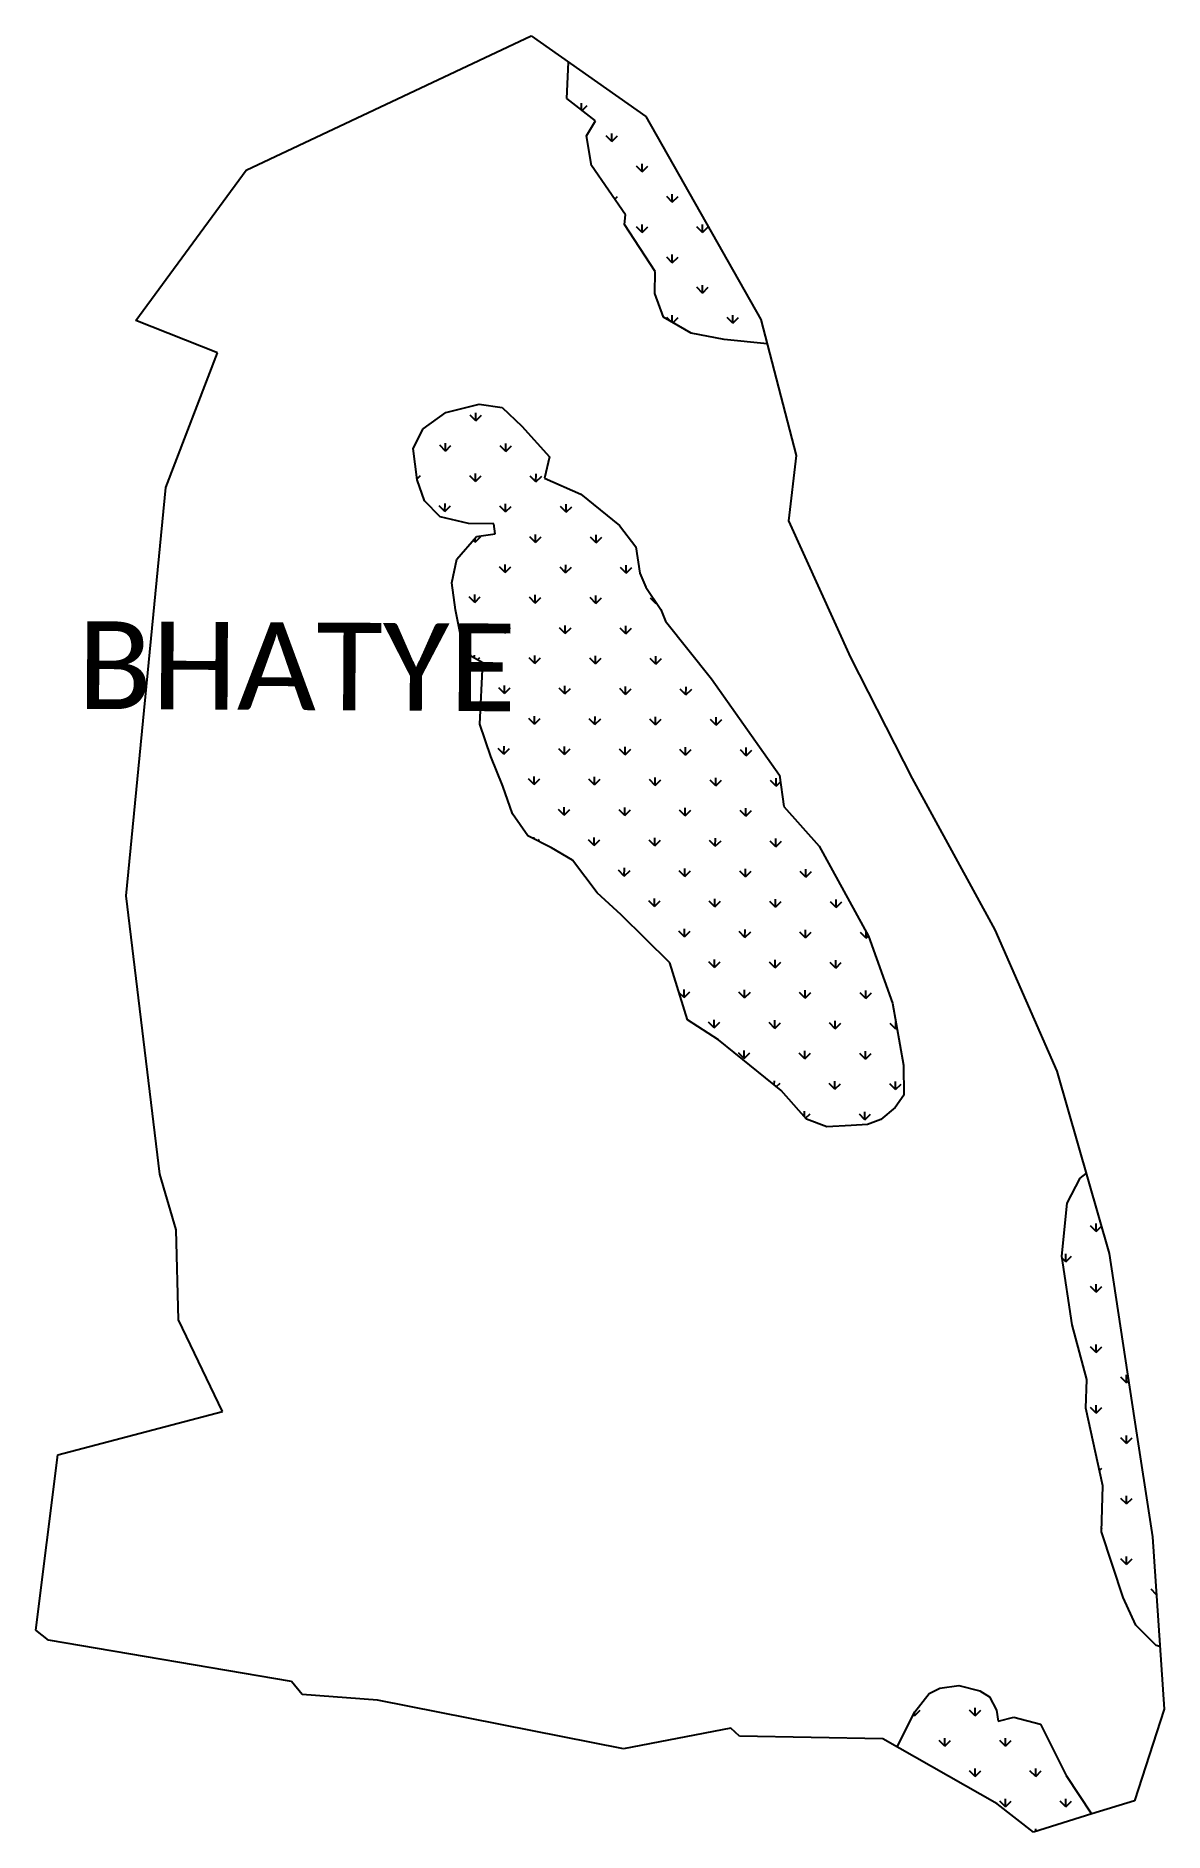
# Model space of a CAD drawing. Header units: metres. Extents: x 318439 to 319778, y 1876233 to 1878364.
import ezdxf

# ---------------------------------------------------------------- set-up
doc = ezdxf.new("R2010")
doc.units = ezdxf.units.M
for name, color, linetype in [('MANGROOVES', 112, 'Continuous'), ('village', 3, 'Continuous'), ('VILLAGE NAME', 250, 'Continuous')]:
    doc.layers.add(name, color=color, linetype=linetype)
doc.styles.add('MtXpl_Calibri', font='calibri.ttf')

msp = doc.modelspace()

# ---------------------------------------------------------------- linework, layer by layer
at = {"color": 3}
msp.add_line((319026.7, 1878363.9), (319162.7, 1878268.4), dxfattribs=at)
at = {"layer": 'MANGROOVES'}
for p, q in [((319069.1, 1878289.5), (319071, 1878332.8)), ((319103, 1878263.2), (319069.1, 1878289.5)), ((319092.5, 1878245.4), (319103, 1878263.2)), ((319098.5, 1878210.1), (319092.5, 1878245.4)), ((319138.8, 1878151.6), (319098.5, 1878210.1)), ((319137.5, 1878140), (319138.8, 1878151.6)), ((319173.7, 1878084.6), (319137.5, 1878140)), ((319173.5, 1878058.5), (319173.7, 1878084.6)), ((319183.7, 1878030.2), (319173.5, 1878058.5)), ((319216.4, 1878011.3), (319183.7, 1878030.2)), ((319255.9, 1878003.9), (319216.4, 1878011.3)), ((319306.9, 1877998.6), (319255.9, 1878003.9)), ((318925.3, 1877917), (318965, 1877926.9)), ((318965, 1877926.9), (318992.4, 1877923)), ((318992.4, 1877923), (319015.8, 1877900.9)), ((318898.4, 1877897.6), (318925.3, 1877917)), ((318886.7, 1877874.4), (318898.4, 1877897.6)), ((319015.8, 1877900.9), (319048.5, 1877864.5)), ((318891.6, 1877837.1), (318886.7, 1877874.4)), ((319048.5, 1877864.5), (319042.5, 1877839.4)), ((318900.3, 1877812.5), (318891.6, 1877837.1)), ((319042.5, 1877839.4), (319085.5, 1877820.3)), ((319085.5, 1877820.3), (319131.7, 1877783)), ((318918.6, 1877793.3), (318900.3, 1877812.5)), ((318952.4, 1877785.6), (318918.6, 1877793.3)), ((318982.4, 1877784.9), (318952.4, 1877785.6)), ((318961.9, 1877770.2), (318984.2, 1877773.2)), ((318984.2, 1877773.2), (318982.4, 1877784.9)), ((319131.7, 1877783), (319150.8, 1877757.9)), ((318938.4, 1877743.3), (318961.9, 1877770.2)), ((319150.8, 1877757.9), (319155.5, 1877726.6)), ((318932.6, 1877715.2), (318938.4, 1877743.3)), ((318937, 1877682.9), (318932.6, 1877715.2)), ((319155.5, 1877726.6), (319162.6, 1877709.9)), ((319162.6, 1877709.9), (319180.6, 1877683.3)), ((318943.4, 1877651.5), (318937, 1877682.9)), ((319180.6, 1877683.3), (319186.2, 1877669.6)), ((319186.2, 1877669.6), (319240.7, 1877601.3)), ((318956, 1877627.5), (318943.4, 1877651.5)), ((318969.3, 1877620.3), (318956, 1877627.5)), ((318966, 1877547.4), (318969.3, 1877620.3)), ((319240.7, 1877601.3), (319321.5, 1877486.9)), ((318979, 1877508.9), (318966, 1877547.4)), ((318993.3, 1877473.6), (318979, 1877508.9)), ((319321.5, 1877486.9), (319326.4, 1877449.6)), ((319004.7, 1877440.8), (318993.3, 1877473.6)), ((319022.7, 1877415), (319004.7, 1877440.8)), ((319326.4, 1877449.6), (319368.5, 1877402.6)), ((319050.8, 1877400.7), (319022.7, 1877415)), ((319075.6, 1877385.8), (319050.8, 1877400.7)), ((319368.5, 1877402.6), (319427, 1877295.9)), ((319104.9, 1877347.4), (319075.6, 1877385.8)), ((319133.6, 1877321.1), (319104.9, 1877347.4)), ((319191.2, 1877264.1), (319133.6, 1877321.1)), ((319427, 1877295.9), (319455.5, 1877216.5)), ((319212.3, 1877196.6), (319191.2, 1877264.1)), ((319455.5, 1877216.5), (319468.4, 1877142.6)), ((319248.8, 1877172.8), (319212.3, 1877196.6)), ((319323.5, 1877112.8), (319248.8, 1877172.8)), ((319468.4, 1877142.6), (319469, 1877107)), ((319353.3, 1877078.8), (319323.5, 1877112.8)), ((319458.7, 1877092.6), (319441.5, 1877078.3)), ((319469, 1877107), (319458.7, 1877092.6)), ((319377.4, 1877069.6), (319353.3, 1877078.8)), ((319406.5, 1877071.1), (319377.4, 1877069.6)), ((319425.7, 1877072.5), (319406.5, 1877071.1)), ((319441.5, 1877078.3), (319425.7, 1877072.5)), ((319662.7, 1876978.9), (319678.1, 1877008.8)), ((319678.1, 1877008.8), (319685.4, 1877014.1)), ((319656.5, 1876916.2), (319662.7, 1876978.9)), ((319668.4, 1876834.5), (319656.5, 1876916.2)), ((319685.9, 1876770), (319668.4, 1876834.5)), ((319684.8, 1876735.7), (319685.9, 1876770)), ((319705, 1876643.7), (319684.8, 1876735.7)), ((319703.5, 1876589.2), (319705, 1876643.7)), ((319729.3, 1876511), (319703.5, 1876589.2)), ((319744.3, 1876478.3), (319729.3, 1876511)), ((319768.1, 1876454.2), (319744.3, 1876478.3)), ((319772.6, 1876453.2), (319768.1, 1876454.2)), ((319482, 1876375.4), (319498.9, 1876397.3)), ((319498.9, 1876397.3), (319511.4, 1876403.6)), ((319511.4, 1876403.6), (319534.1, 1876406.7)), ((319534.1, 1876406.7), (319559, 1876400.5)), ((319559, 1876400.5), (319570.6, 1876393.3)), ((319570.6, 1876393.3), (319578.8, 1876377.6)), ((319461.1, 1876334.1), (319482, 1876375.4)), ((319578.8, 1876377.6), (319580.8, 1876364.6)), ((319580.8, 1876364.6), (319599.5, 1876369)), ((319599.5, 1876369), (319631.1, 1876360.9)), ((319631.1, 1876360.9), (319661.3, 1876300.1)), ((319460.8, 1876333.7), (319461.1, 1876334.1)), ((319661.3, 1876300.1), (319691.7, 1876254.3))]:
    msp.add_line(p, q, dxfattribs=at)
at = {"layer": 'MANGROOVES', "linetype": 'Continuous'}
for p, q in [((319086.5, 1878276), (319086.5, 1878284)), ((319087.3, 1878275.3), (319093.2, 1878281.2)), ((319122.4, 1878238.5), (319115.6, 1878245.3)), ((319122.4, 1878238.5), (319122.4, 1878248.1)), ((319122.4, 1878238.5), (319129.1, 1878245.3)), ((319158.3, 1878202.6), (319151.6, 1878209.3)), ((319158.3, 1878202.6), (319158.3, 1878212.1)), ((319158.3, 1878202.6), (319165, 1878209.3)), ((319122.4, 1878175.4), (319122.4, 1878176.2)), ((319126, 1878170.3), (319129.1, 1878173.4)), ((319194.2, 1878166.7), (319187.5, 1878173.4)), ((319194.2, 1878166.7), (319194.2, 1878176.2)), ((319194.2, 1878166.7), (319201, 1878173.4)), ((319158.3, 1878130.8), (319151.6, 1878137.5)), ((319158.3, 1878130.8), (319158.3, 1878140.3)), ((319158.3, 1878130.8), (319165, 1878137.5)), ((319230.1, 1878130.8), (319223.4, 1878137.5)), ((319230.1, 1878130.8), (319230.1, 1878140.3)), ((319230.1, 1878130.8), (319236.9, 1878137.5)), ((319194.2, 1878094.8), (319187.5, 1878101.6)), ((319194.2, 1878094.8), (319194.2, 1878104.4)), ((319194.2, 1878094.8), (319201, 1878101.6)), ((319230.1, 1878058.9), (319223.4, 1878065.7)), ((319230.1, 1878058.9), (319230.1, 1878068.4)), ((319230.1, 1878058.9), (319236.9, 1878065.7)), ((319191.6, 1878025.7), (319187.5, 1878029.7)), ((319194.2, 1878024.1), (319194.2, 1878032.5)), ((319194.9, 1878023.7), (319201, 1878029.7)), ((319266.1, 1878023), (319259.3, 1878029.7)), ((319266.1, 1878023), (319266.1, 1878032.5)), ((319266.1, 1878023), (319272.8, 1878029.7)), ((318961, 1877907.1), (318954.3, 1877913.9)), ((318961, 1877907.1), (318961.1, 1877916.6)), ((318961, 1877907.1), (318967.8, 1877913.8)), ((318924.9, 1877871.4), (318924.9, 1877880.9)), ((318996.7, 1877871), (318996.8, 1877880.5)), ((318924.9, 1877871.4), (318918.2, 1877878.2)), ((318924.9, 1877871.4), (318931.6, 1877878.1)), ((318996.7, 1877871), (318990, 1877877.7)), ((318996.7, 1877871), (319003.5, 1877877.7)), ((318891.4, 1877838.4), (318895.5, 1877842.4)), ((318960.6, 1877835.3), (318953.9, 1877842.1)), ((318960.6, 1877835.3), (318960.6, 1877844.8)), ((318960.6, 1877835.3), (318967.3, 1877842)), ((319032.4, 1877834.8), (319025.7, 1877841.6)), ((319032.4, 1877834.8), (319032.5, 1877844.3)), ((319032.4, 1877834.8), (319039.2, 1877841.5)), ((318924.4, 1877799.6), (318917.7, 1877806.4)), ((318924.4, 1877799.6), (318924.5, 1877809.1)), ((318924.4, 1877799.6), (318931.2, 1877806.3)), ((318996.3, 1877799.1), (318989.6, 1877805.9)), ((318996.3, 1877799.1), (318996.3, 1877808.7)), ((318996.3, 1877799.1), (319003, 1877805.8)), ((319068.1, 1877798.7), (319061.4, 1877805.5)), ((319068.1, 1877798.7), (319068.2, 1877808.2)), ((319068.1, 1877798.7), (319074.9, 1877805.4)), ((318960.1, 1877763.4), (318957.9, 1877765.6)), ((318960.1, 1877763.4), (318966.9, 1877770.1)), ((318960.1, 1877763.4), (318960.1, 1877768.1)), ((319032, 1877763), (319025.3, 1877769.8)), ((319032, 1877763), (319032, 1877772.5)), ((319032, 1877763), (319038.7, 1877769.7)), ((319103.8, 1877762.5), (319097.1, 1877769.3)), ((319103.8, 1877762.5), (319103.9, 1877772)), ((319103.8, 1877762.5), (319110.6, 1877769.2)), ((318995.8, 1877727.3), (318989.1, 1877734.1)), ((318995.8, 1877727.3), (318995.9, 1877736.8)), ((318995.8, 1877727.3), (319002.6, 1877734)), ((319067.6, 1877726.8), (319061, 1877733.6)), ((319067.6, 1877726.8), (319067.7, 1877736.4)), ((319067.6, 1877726.8), (319074.4, 1877733.5)), ((319139.5, 1877726.4), (319132.8, 1877733.2)), ((319139.5, 1877726.4), (319139.5, 1877735.9)), ((319139.5, 1877726.4), (319146.3, 1877733.1)), ((318959.7, 1877691.6), (318953, 1877698.4)), ((318959.7, 1877691.6), (318959.7, 1877701.1)), ((318959.7, 1877691.6), (318966.4, 1877698.3)), ((319031.5, 1877691.1), (319024.8, 1877697.9)), ((319031.5, 1877691.1), (319031.6, 1877700.7)), ((319031.5, 1877691.1), (319038.3, 1877697.8)), ((319103.3, 1877690.7), (319096.6, 1877697.5)), ((319103.3, 1877690.7), (319103.4, 1877700.2)), ((319103.3, 1877690.7), (319110.1, 1877697.4)), ((319175.2, 1877690.2), (319168.5, 1877697)), ((319175.2, 1877690.2), (319175.2, 1877691.4)), ((319175.2, 1877690.2), (319175.6, 1877690.7)), ((318995.3, 1877655.4), (318988.7, 1877662.2)), ((318995.3, 1877655.4), (318995.4, 1877665)), ((318995.3, 1877655.4), (319002.1, 1877662.1)), ((319067.2, 1877655), (319060.5, 1877661.8)), ((319067.2, 1877655), (319067.2, 1877664.5)), ((319067.2, 1877655), (319074, 1877661.7)), ((319139, 1877654.5), (319132.3, 1877661.3)), ((319139, 1877654.5), (319139.1, 1877664.1)), ((319139, 1877654.5), (319145.8, 1877661.2)), ((318959.2, 1877625.7), (318959.3, 1877629.3)), ((318963.1, 1877623.6), (318966, 1877626.4)), ((319031, 1877619.3), (319024.3, 1877626.1)), ((319031, 1877619.3), (319031.1, 1877628.8)), ((319031, 1877619.3), (319037.8, 1877626)), ((319102.9, 1877618.8), (319096.2, 1877625.6)), ((319102.9, 1877618.8), (319102.9, 1877628.4)), ((319102.9, 1877618.8), (319109.7, 1877625.5)), ((319174.7, 1877618.4), (319168, 1877625.2)), ((319174.7, 1877618.4), (319174.8, 1877627.9)), ((319174.7, 1877618.4), (319181.5, 1877625.1)), ((318994.9, 1877583.6), (318988.2, 1877590.4)), ((318994.9, 1877583.6), (318995, 1877593.1)), ((318994.9, 1877583.6), (319001.7, 1877590.3)), ((319066.7, 1877583.2), (319060, 1877589.9)), ((319066.7, 1877583.2), (319066.8, 1877592.7)), ((319066.7, 1877583.2), (319073.5, 1877589.8)), ((319138.6, 1877582.7), (319131.9, 1877589.5)), ((319138.6, 1877582.7), (319138.6, 1877592.2)), ((319138.6, 1877582.7), (319145.4, 1877589.4)), ((319210.4, 1877582.2), (319203.7, 1877589)), ((319210.4, 1877582.2), (319210.5, 1877591.8)), ((319210.4, 1877582.2), (319217.2, 1877588.9)), ((319030.6, 1877547.5), (319023.9, 1877554.2)), ((319030.6, 1877547.5), (319030.6, 1877557)), ((319030.6, 1877547.5), (319037.4, 1877554.2)), ((319102.4, 1877547), (319095.7, 1877553.8)), ((319102.4, 1877547), (319102.5, 1877556.5)), ((319102.4, 1877547), (319109.2, 1877553.7)), ((319174.3, 1877546.5), (319167.6, 1877553.3)), ((319174.3, 1877546.5), (319174.3, 1877556.1)), ((319174.3, 1877546.5), (319181, 1877553.2)), ((319246.1, 1877546.1), (319239.4, 1877552.9)), ((319246.1, 1877546.1), (319246.2, 1877555.6)), ((319246.1, 1877546.1), (319252.9, 1877552.8)), ((318994.4, 1877511.8), (318987.7, 1877518.5)), ((318994.4, 1877511.8), (318994.5, 1877521.3)), ((318994.4, 1877511.8), (319001.2, 1877518.5)), ((319066.3, 1877511.3), (319059.6, 1877518.1)), ((319066.3, 1877511.3), (319066.3, 1877520.8)), ((319066.3, 1877511.3), (319073.1, 1877518)), ((319138.1, 1877510.9), (319131.4, 1877517.6)), ((319138.1, 1877510.9), (319138.2, 1877520.4)), ((319138.1, 1877510.9), (319144.9, 1877517.5)), ((319210, 1877510.4), (319210, 1877519.9)), ((319281.8, 1877509.9), (319281.9, 1877519.5)), ((319210, 1877510.4), (319203.3, 1877517.2)), ((319210, 1877510.4), (319216.7, 1877517.1)), ((319281.8, 1877509.9), (319275.1, 1877516.7)), ((319281.8, 1877509.9), (319288.6, 1877516.6)), ((319030.1, 1877475.6), (319023.4, 1877482.4)), ((319030.1, 1877475.6), (319030.2, 1877485.1)), ((319030.1, 1877475.6), (319036.9, 1877482.3)), ((319102, 1877475.2), (319095.3, 1877481.9)), ((319102, 1877475.2), (319102, 1877484.7)), ((319102, 1877475.2), (319108.7, 1877481.9)), ((319173.8, 1877474.7), (319167.1, 1877481.5)), ((319173.8, 1877474.7), (319173.9, 1877484.2)), ((319173.8, 1877474.7), (319180.6, 1877481.4)), ((319245.7, 1877474.3), (319239, 1877481)), ((319245.7, 1877474.3), (319245.7, 1877483.8)), ((319245.7, 1877474.3), (319252.4, 1877480.9)), ((319317.5, 1877473.8), (319310.8, 1877480.6)), ((319317.5, 1877473.8), (319317.6, 1877483.3)), ((319317.5, 1877473.8), (319322.6, 1877478.8)), ((319065.8, 1877439.5), (319059.1, 1877446.2)), ((319065.8, 1877439.5), (319065.9, 1877449)), ((319065.8, 1877439.5), (319072.6, 1877446.2)), ((319137.7, 1877439), (319131, 1877445.8)), ((319137.7, 1877439), (319137.7, 1877448.5)), ((319137.7, 1877439), (319144.4, 1877445.7)), ((319209.5, 1877438.6), (319202.8, 1877445.3)), ((319209.5, 1877438.6), (319209.6, 1877448.1)), ((319209.5, 1877438.6), (319216.3, 1877445.3)), ((319281.3, 1877438.1), (319274.7, 1877444.9)), ((319281.3, 1877438.1), (319281.4, 1877447.6)), ((319281.3, 1877438.1), (319288.1, 1877444.8)), ((319029.7, 1877411.4), (319029.7, 1877413.3)), ((319101.5, 1877403.3), (319101.6, 1877412.8)), ((319173.4, 1877402.9), (319173.4, 1877412.4)), ((319245.2, 1877402.4), (319245.3, 1877411.9)), ((319317, 1877402), (319317.1, 1877411.5)), ((319034.8, 1877408.8), (319036.5, 1877410.5)), ((319101.5, 1877403.3), (319094.8, 1877410.1)), ((319101.5, 1877403.3), (319108.3, 1877410)), ((319173.4, 1877402.9), (319166.7, 1877409.6)), ((319173.4, 1877402.9), (319180.1, 1877409.6)), ((319245.2, 1877402.4), (319238.5, 1877409.2)), ((319245.2, 1877402.4), (319252, 1877409.1)), ((319317, 1877402), (319310.3, 1877408.7)), ((319317, 1877402), (319323.8, 1877408.6)), ((319137.2, 1877367.2), (319130.5, 1877374)), ((319137.2, 1877367.2), (319137.3, 1877376.7)), ((319137.2, 1877367.2), (319144, 1877373.9)), ((319209, 1877366.7), (319202.4, 1877373.5)), ((319209, 1877366.7), (319209.1, 1877376.2)), ((319209, 1877366.7), (319215.8, 1877373.4)), ((319280.9, 1877366.3), (319274.2, 1877373)), ((319280.9, 1877366.3), (319280.9, 1877375.8)), ((319280.9, 1877366.3), (319287.7, 1877373)), ((319352.7, 1877365.8), (319346, 1877372.6)), ((319352.7, 1877365.8), (319352.8, 1877375.3)), ((319352.7, 1877365.8), (319359.5, 1877372.5)), ((319172.9, 1877331), (319166.2, 1877337.8)), ((319172.9, 1877331), (319173, 1877340.6)), ((319172.9, 1877331), (319179.7, 1877337.7)), ((319244.7, 1877330.6), (319238, 1877337.3)), ((319244.7, 1877330.6), (319244.8, 1877340.1)), ((319244.7, 1877330.6), (319251.5, 1877337.3)), ((319316.6, 1877330.1), (319309.9, 1877336.9)), ((319316.6, 1877330.1), (319316.6, 1877339.6)), ((319316.6, 1877330.1), (319323.4, 1877336.8)), ((319388.4, 1877329.7), (319381.7, 1877336.4)), ((319388.4, 1877329.7), (319388.5, 1877339.2)), ((319388.4, 1877329.7), (319395.2, 1877336.4)), ((319208.6, 1877294.9), (319208.7, 1877304.4)), ((319208.6, 1877294.9), (319201.9, 1877301.7)), ((319208.6, 1877294.9), (319215.4, 1877301.6)), ((319280.4, 1877294.4), (319273.7, 1877301.2)), ((319280.4, 1877294.4), (319280.5, 1877303.9)), ((319280.4, 1877294.4), (319287.2, 1877301.1)), ((319352.3, 1877294), (319345.6, 1877300.7)), ((319352.3, 1877294), (319352.3, 1877303.5)), ((319352.3, 1877294), (319359.1, 1877300.7)), ((319424.1, 1877293.5), (319417.4, 1877300.3)), ((319424.1, 1877293.5), (319424.2, 1877301.1)), ((319424.1, 1877293.5), (319426.9, 1877296.2)), ((319244.3, 1877258.7), (319237.6, 1877265.5)), ((319244.3, 1877258.7), (319244.3, 1877268.3)), ((319244.3, 1877258.7), (319251.1, 1877265.4)), ((319316.1, 1877258.3), (319309.4, 1877265.1)), ((319316.1, 1877258.3), (319316.2, 1877267.8)), ((319316.1, 1877258.3), (319322.9, 1877265)), ((319388, 1877257.8), (319381.3, 1877264.6)), ((319388, 1877257.8), (319388, 1877267.3)), ((319388, 1877257.8), (319394.7, 1877264.5)), ((319208.1, 1877223), (319202.1, 1877229.1)), ((319208.1, 1877223), (319208.2, 1877232.6)), ((319208.1, 1877223), (319214.9, 1877229.7)), ((319280, 1877222.6), (319273.3, 1877229.4)), ((319280, 1877222.6), (319280, 1877232.1)), ((319280, 1877222.6), (319286.8, 1877229.3)), ((319351.8, 1877222.1), (319345.1, 1877228.9)), ((319351.8, 1877222.1), (319351.9, 1877231.7)), ((319351.8, 1877222.1), (319358.6, 1877228.8)), ((319423.7, 1877221.7), (319417, 1877228.4)), ((319423.7, 1877221.7), (319423.7, 1877231.2)), ((319423.7, 1877221.7), (319430.4, 1877228.4)), ((319243.8, 1877186.9), (319237.1, 1877193.7)), ((319243.8, 1877186.9), (319243.9, 1877196.4)), ((319243.8, 1877186.9), (319250.6, 1877193.6)), ((319315.7, 1877186.4), (319309, 1877193.2)), ((319315.7, 1877186.4), (319315.7, 1877196)), ((319315.7, 1877186.4), (319322.4, 1877193.1)), ((319387.5, 1877186), (319380.8, 1877192.8)), ((319387.5, 1877186), (319387.6, 1877195.5)), ((319387.5, 1877186), (319394.3, 1877192.7)), ((319459.4, 1877185.5), (319452.7, 1877192.3)), ((319459.4, 1877185.5), (319459.4, 1877194.3)), ((319459.4, 1877185.5), (319460.7, 1877186.9)), ((319279.5, 1877150.7), (319272.8, 1877157.5)), ((319279.5, 1877150.7), (319279.6, 1877160.3)), ((319279.5, 1877150.7), (319286.3, 1877157.4)), ((319351.4, 1877150.3), (319344.7, 1877157.1)), ((319351.4, 1877150.3), (319351.4, 1877159.8)), ((319351.4, 1877150.3), (319358.1, 1877157)), ((319423.2, 1877149.8), (319416.5, 1877156.6)), ((319423.2, 1877149.8), (319423.3, 1877159.4)), ((319423.2, 1877149.8), (319430, 1877156.5)), ((319315.2, 1877119.4), (319315.3, 1877124.1)), ((319317.9, 1877117.3), (319322, 1877121.3)), ((319387.1, 1877114.1), (319380.4, 1877120.9)), ((319387.1, 1877114.1), (319387.1, 1877123.7)), ((319387.1, 1877114.1), (319393.8, 1877120.8)), ((319458.9, 1877113.7), (319452.2, 1877120.5)), ((319458.9, 1877113.7), (319459, 1877123.2)), ((319458.9, 1877113.7), (319465.7, 1877120.4)), ((319350.9, 1877081.6), (319351, 1877088)), ((319352.4, 1877079.9), (319357.7, 1877085.1)), ((319422.7, 1877078), (319416.1, 1877084.8)), ((319422.7, 1877078), (319422.8, 1877087.5)), ((319422.7, 1877078), (319429.5, 1877084.7)), ((319666.8, 1876986.9), (319667.9, 1876988)), ((319697.1, 1876945.4), (319690.4, 1876952.1)), ((319697.1, 1876945.4), (319697.1, 1876954.9)), ((319697.1, 1876945.4), (319703.4, 1876951.6)), ((319661.2, 1876909.5), (319656.8, 1876913.8)), ((319661.2, 1876909.5), (319661.2, 1876919)), ((319661.2, 1876909.5), (319667.9, 1876916.2)), ((319697.1, 1876873.5), (319690.4, 1876880.3)), ((319697.1, 1876873.5), (319697.1, 1876883.1)), ((319697.1, 1876873.5), (319703.9, 1876880.3)), ((319667.1, 1876843.5), (319667.9, 1876844.3)), ((319697.1, 1876801.7), (319690.4, 1876808.4)), ((319697.1, 1876801.7), (319697.1, 1876811.2)), ((319697.1, 1876801.7), (319703.9, 1876808.4)), ((319733, 1876765.8), (319726.3, 1876772.5)), ((319733, 1876765.8), (319733, 1876775.3)), ((319733, 1876765.8), (319735.6, 1876768.3)), ((319697.1, 1876729.8), (319690.4, 1876736.6)), ((319697.1, 1876729.8), (319697.1, 1876739.4)), ((319697.1, 1876729.8), (319703.9, 1876736.6)), ((319733, 1876693.9), (319726.3, 1876700.7)), ((319733, 1876693.9), (319733, 1876703.4)), ((319733, 1876693.9), (319739.8, 1876700.7)), ((319701, 1876661.9), (319703.9, 1876664.7)), ((319733, 1876622.1), (319726.3, 1876628.8)), ((319733, 1876622.1), (319733, 1876631.6)), ((319733, 1876622.1), (319739.8, 1876628.8)), ((319703.6, 1876592.6), (319703.9, 1876592.9)), ((319762.3, 1876592.9), (319762.2, 1876592.9)), ((319733, 1876550.2), (319733, 1876559.8)), ((319733, 1876550.2), (319726.3, 1876557)), ((319733, 1876550.2), (319739.8, 1876557)), ((319768.4, 1876514.9), (319762.2, 1876521.1)), ((319481.6, 1876370.6), (319480.3, 1876371.9)), ((319481.6, 1876370.6), (319488.3, 1876377.4)), ((319481.6, 1876370.6), (319481.6, 1876374.5)), ((319553.4, 1876370.6), (319546.7, 1876377.4)), ((319553.4, 1876370.6), (319553.4, 1876380.2)), ((319553.4, 1876370.6), (319560.2, 1876377.4)), ((319517.5, 1876334.7), (319510.8, 1876341.4)), ((319517.5, 1876334.7), (319517.5, 1876344.2)), ((319517.5, 1876334.7), (319524.2, 1876341.4)), ((319589.4, 1876334.7), (319582.6, 1876341.4)), ((319589.4, 1876334.7), (319589.4, 1876344.2)), ((319589.4, 1876334.7), (319596.1, 1876341.4)), ((319553.4, 1876298.8), (319546.7, 1876305.5)), ((319553.4, 1876298.8), (319553.4, 1876308.3)), ((319553.4, 1876298.8), (319560.2, 1876305.5)), ((319625.3, 1876298.8), (319618.5, 1876305.5)), ((319625.3, 1876298.8), (319625.3, 1876308.3)), ((319625.3, 1876298.8), (319632, 1876305.5)), ((319589.4, 1876262.9), (319582.6, 1876269.6)), ((319589.4, 1876262.9), (319589.4, 1876272.4)), ((319589.4, 1876262.9), (319596.1, 1876269.6)), ((319661.2, 1876262.9), (319654.5, 1876269.6)), ((319661.2, 1876262.9), (319661.2, 1876272.4)), ((319661.2, 1876262.9), (319667.9, 1876269.6)), ((319625.3, 1876233.7), (319625.3, 1876236.5))]:
    msp.add_line(p, q, dxfattribs=at)
at = {"layer": 'village', "color": 3}
for p, q in [((318688.4, 1878204.5), (319026.7, 1878363.9)), ((319162.7, 1878268.4), (319299.4, 1878027.4)), ((318557.7, 1878026.1), (318688.4, 1878204.5)), ((318654.6, 1877987.8), (318557.7, 1878026.1)), ((319299.4, 1878027.4), (319341.2, 1877866.3)), ((318593.3, 1877828.2), (318654.6, 1877987.8)), ((319341.2, 1877866.3), (319332, 1877788.7)), ((318546.1, 1877343.5), (318593.3, 1877828.2)), ((319332, 1877788.7), (319405.5, 1877626.5)), ((319405.5, 1877626.5), (319478.9, 1877482.8)), ((319478.9, 1877482.8), (319576.8, 1877303.2)), ((318586.2, 1877013.4), (318546.1, 1877343.5)), ((319576.8, 1877303.2), (319650.5, 1877135.5)), ((319650.5, 1877135.5), (319712.6, 1876919.4)), ((318605.5, 1876947.3), (318586.2, 1877013.4)), ((318608.3, 1876840.5), (318605.5, 1876947.3)), ((319712.6, 1876919.4), (319742.3, 1876724.2)), ((318660.4, 1876731.7), (318608.3, 1876840.5)), ((318465.3, 1876680.5), (318660.4, 1876731.7)), ((319742.3, 1876724.2), (319763.8, 1876583)), ((318439.1, 1876472.5), (318465.3, 1876680.5)), ((319763.8, 1876583), (319777.6, 1876378.6)), ((318453.9, 1876460.5), (318439.1, 1876472.5)), ((318742.4, 1876411.6), (318453.9, 1876460.5)), ((318755.2, 1876396.1), (318742.4, 1876411.6)), ((318844.4, 1876389.5), (318755.2, 1876396.1)), ((319136.4, 1876331.8), (318844.4, 1876389.5)), ((319777.6, 1876378.6), (319742.5, 1876270)), ((319263.7, 1876356.3), (319136.4, 1876331.8)), ((319273.9, 1876346.7), (319263.7, 1876356.3)), ((319443.9, 1876343.3), (319273.9, 1876346.7)), ((319579.6, 1876266.4), (319443.9, 1876343.3)), ((319622.6, 1876232.8), (319579.6, 1876266.4)), ((319742.5, 1876270), (319691.8, 1876254.3)), ((319691.8, 1876254.3), (319622.6, 1876232.8))]:
    msp.add_line(p, q, dxfattribs=at)

# ---------------------------------------------------------------- texts
at = {"layer": 'VILLAGE NAME', "style": 'MtXpl_Calibri'}
msp.add_text('BHATYE', height=104.04, rotation=359.6762, dxfattribs=at).set_placement((318488.2, 1877565.5))

doc.saveas('drawing.dxf')
